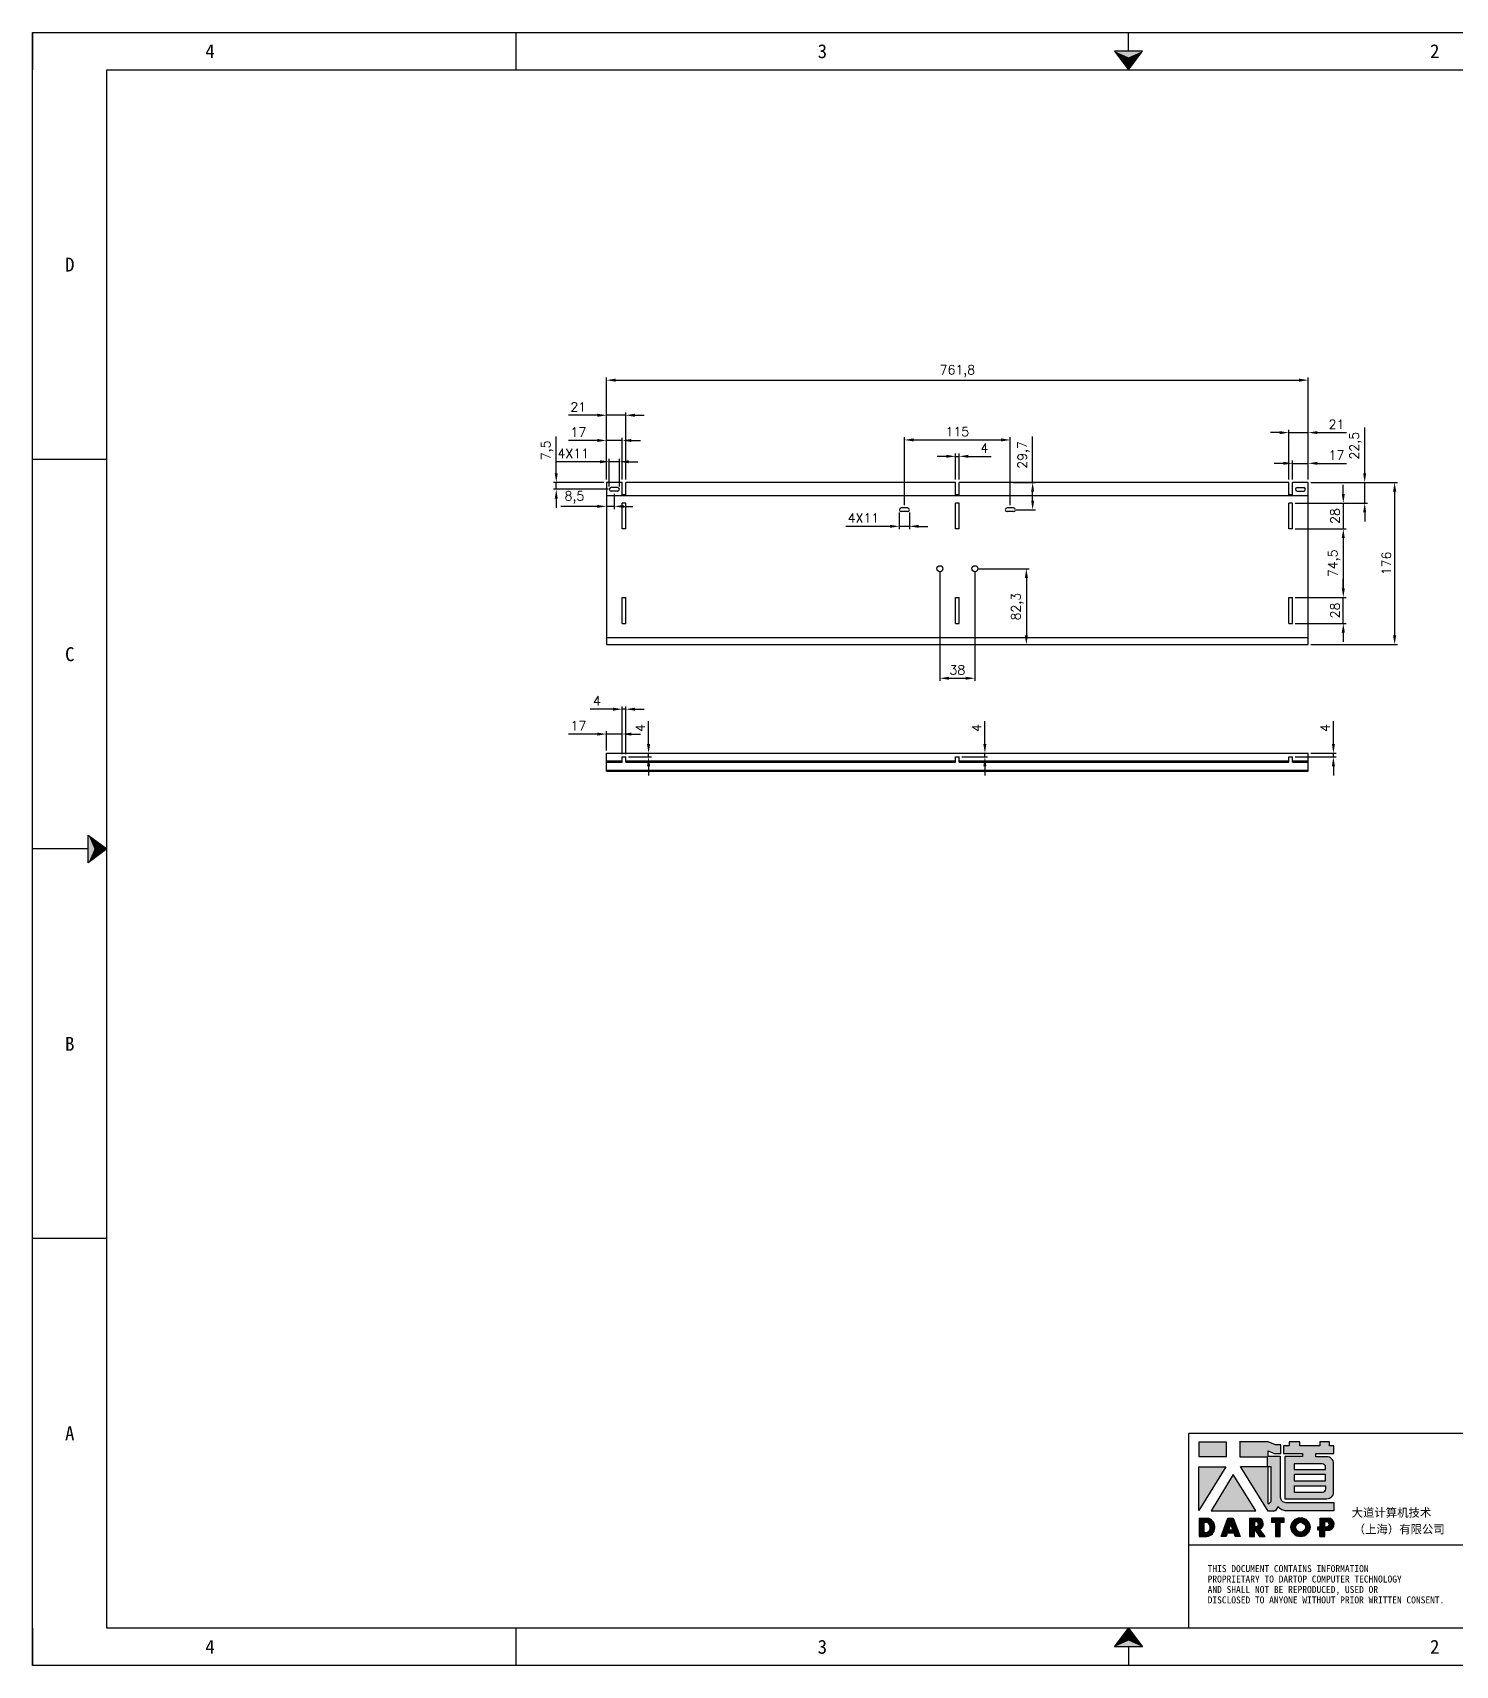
# Model space of a CAD drawing. Header units: millimetres. Extents: x 25928 to 50356, y -44172 to 20163.
# Drawn here: x 30770 to 32315, y 8831 to 10604 of the extents above; entities that cross this region are included whole.
import ezdxf
from ezdxf.enums import TextEntityAlignment as Align

# ---------------------------------------------------------------- set-up
doc = ezdxf.new("R2010")
doc.units = ezdxf.units.MM
doc.linetypes.add('DOT', pattern=[0.25, 0, -0.25])
doc.layers.add('4', color=7, linetype='Continuous')
doc.layers.add('print', color=30, linetype='Continuous')
doc.layers.add('dim', color=2, linetype='Continuous', lineweight=9)
doc.styles.add('Dartop', font='')
doc.styles.add('hzHT', font='simhei.ttf')
doc.styles.get("Standard").update_dxf_attribs({"font": 'txt', "bigfont": 'gbcbig.shx'})
doc.styles.get('Dartop').set_extended_font_data('FangSong_GB2312')
doc.dimstyles.new('2-small', dxfattribs={"dimtxt": 10, "dimasz": 10, "dimexe": 3, "dimexo": 3, "dimgap": 4, "dimtad": 1, "dimtxsty": 'Standard', "dimcen": 5, "dimadec": 0, "dimazin": 0, "dimtfac": 1, "dimtmove": 0, "dimatfit": 3, "dimfxl": 0, "dimarcsym": 0})

# ---------------------------------------------------------------- blocks, each defined once
blk = doc.blocks.new('*U5')
at = {"color": 254, "linetype": 'Continuous', "extrusion": (0, 0, -1)}
for points in [[(-17, 0.333), (-16.812, 0.25), (-17, 0.5)], [(-17, 0.333), (-17, 0.5), (-17.188, 0.25)], [(-17, 0.333), (-17.188, 0.25), (-16.812, 0.25)]]:
    blk.add_solid(points, dxfattribs=at)
blk = doc.blocks.new('*U6')
at = {"color": 254, "linetype": 'Continuous'}
for points in [[(17, 21.667), (17.188, 21.75), (16.812, 21.75)], [(17, 21.667), (16.812, 21.75), (17, 21.5)], [(17, 21.667), (17, 21.5), (17.188, 21.75)]]:
    blk.add_solid(points, dxfattribs=at)
blk = doc.blocks.new('*U3')
at = {"color": 254, "linetype": 'Continuous', "extrusion": (0, 0, -1)}
for points in [[(-0.833, 11), (-0.75, 10.812), (-0.75, 11.188)], [(-0.833, 11), (-0.75, 11.188), (-1, 11)], [(-0.833, 11), (-1, 11), (-0.75, 10.812)]]:
    blk.add_solid(points, dxfattribs=at)
blk = doc.blocks.new('dadao')
for p, q in [((48, 19.2), (44.9, 10.4)), ((44.9, 10.4), (51.2, 10.4)), ((51.2, 10.4), (48, 19.2))]:
    blk.add_line(p, q)
for points in [[(41.8, 121.6), (41.8, 143.7), (-0.4, 143.7), (-0.4, 121.6), (41.8, 121.6)], [(104.8, 122), (104.8, 130.3), (114.1, 126.3), (124.2, 126.3), (124.2, 139.6), (115.9, 139.6), (105.1, 143.9), (61.5, 143.9)], [(61.7, 144), (61.7, 121.3), (103.9, 121.3)], [(113.4, 38.7), (105.1, 38.7), (63, 106.5), (103.9, 106.5), (103.9, 120.9), (103.9, 121.3)], [(109.7, 53.6), (109.7, 106.2), (104.3, 106.2), (104.3, 50.4), (106.6, 50.4)], [(144.6, 94.4), (144.6, 84.8), (192, 84.8), (192, 94.1), (144.9, 94.1)], [(0, 28), (0, 0), (11.8, 0)], [(0.1, 28), (14, 28)], [(76.8, 28.2), (76.8, 0), (84.1, 0), (84.1, 11.1), (91.6, -0.1), (100.3, -0.1), (91.7, 11.1)], [(76.8, 28.2), (90.6, 28.2)], [(120.2, 45), (119.5, 45), (119.5, 44.6)], [(183.7, 0), (183.7, 9.6), (180.6, 9.6), (180.6, 14.9), (183.8, 14.9), (183.8, 28.1), (196.1, 28.1), (196.5, 28.1)], [(7.1, 21.8), (7.1, 6.1), (12, 6.1)], [(7.1, 21.8), (11.4, 21.8)], [(84, 22.7), (84, 15.3), (87.2, 15.3)], [(84, 22.7), (87.3, 22.7)], [(183.7, 0), (190.9, 0), (190.9, 9.6), (198.8, 9.6)], [(194.9, 22.3), (190.8, 22.3), (190.8, 15), (194.4, 15)]]:
    blk.add_lwpolyline(points)
blk.add_lwpolyline([(137.1, 144.2), (137.1, 137.9), (128.3, 137.9), (128.3, 126.5), (157.3, 126.5), (157.3, 121.5), (130.3, 121.5), (130.3, 57.5), (194.4, 57.5, 0.414214), (204.4, 67.5), (204.4, 111.3, 0.414214), (194.4, 121.3), (177.5, 121.3), (177.5, 126.3), (204.7, 126.3), (204.7, 137.7), (198.2, 137.7), (198.2, 143.9), (183.3, 143.9), (183.3, 138), (153, 138), (153, 144.2), (137.1, 144.2)], format="xyb", close=True)
for points in [[(-0.3, 106.2), (40.4, 106.2), (-0.3, 39.7), (-0.3, 106.2)], [(51.7, 94.1), (18.4, 39.3), (86.2, 39.3)], [(43.8, 28.2), (51.8, 28.2), (62.6, -0.1), (55, -0.1), (53.2, 5), (42.9, 5), (41.1, 0), (33.6, 0)], [(110, 28.1), (110, 21.9), (116, 21.9), (116, -0.1), (123.2, -0.1), (123.2, 22), (129.2, 22), (129.2, 28.1), (110, 28.1)]]:
    blk.add_lwpolyline(points, close=True)
for points in [[(104.8, 122), (123.4, 122), (123.4, 60, 0.414214), (131.4, 52), (204.8, 52), (204.8, 39.1), (131.7, 39.1)], [(144.3, 110.8), (144.3, 101.8), (192.3, 101.8), (192.3, 105.5, 0.414214), (187.3, 110.5), (144.3, 110.5)], [(144.6, 77), (144.6, 67.5), (187.6, 67.5, 0.414214), (192.6, 72.5), (192.6, 76.4), (144.6, 76.4)]]:
    blk.add_lwpolyline(points, format="xyb")
for radius in [14.5, 7.44]:
    blk.add_circle((154.2, 14.2), radius)
for centre, radius, start, end in [((99.2, 60.7), 12.6, 305.6399, 325.969), ((9.6, 14.2), 14.4, 278.6604, 72.3203), ((88.6, 19.4), 8.95, 290.6073, 77.2124), ((111.6, 46.7), 8.19, 282.9811, 347.6627), ((136, 61.7), 22.9, 226.7358, 259.3209), ((195.7, 18.6), 9.51, 288.8959, 85.2442), ((8.5, 13.9), 8.49, 294.2143, 69.7177), ((86.4, 19), 3.8, 282.527, 76.7196), ((193.7, 18.7), 3.8, 280.9891, 72.5513)]:
    blk.add_arc(centre, radius, start, end)
blk = doc.blocks.new('*D155')
at = {"layer": 'Defpoints', "color": 0}
for p in [(32154.8, 10226.8), (31393, 10115.8), (32154.8, 10115.8)]:
    blk.add_point(p, dxfattribs=at)
at = {"layer": 'dim', "color": 0, "lineweight": -2}
for p, q in [((31393, 10118.8), (31393, 10229.8)), ((32154.8, 10118.8), (32154.8, 10229.8)), ((31403, 10226.8), (32144.8, 10226.8))]:
    blk.add_line(p, q, dxfattribs=at)
at = {"layer": 'dim', "color": 0}
for points in [[(31403, 10228.5), (31403, 10225.1), (31393, 10226.8)], [(32144.8, 10228.5), (32144.8, 10225.1), (32154.8, 10226.8)]]:
    blk.add_solid(points, dxfattribs=at)
at = {"layer": 'dim', "color": 0, "insert": (31773.9, 10236.6), "char_height": 10, "attachment_point": 5}
blk.add_mtext('761,8', dxfattribs=at)
blk = doc.blocks.new('*D156')
at = {"layer": 'Defpoints', "color": 0}
for p in [(32154.8, 10115.8), (32154.8, 9939.8), (32248.6, 9939.8)]:
    blk.add_point(p, dxfattribs=at)
at = {"layer": 'dim', "color": 0, "lineweight": -2}
for p, q in [((32157.8, 10115.8), (32251.6, 10115.8)), ((32248.6, 10105.8), (32248.6, 9949.8)), ((32157.8, 9939.8), (32251.6, 9939.8))]:
    blk.add_line(p, q, dxfattribs=at)
at = {"layer": 'dim', "color": 0}
for points in [[(32246.9, 10105.8), (32250.3, 10105.8), (32248.6, 10115.8)], [(32246.9, 9949.8), (32250.3, 9949.8), (32248.6, 9939.8)]]:
    blk.add_solid(points, dxfattribs=at)
at = {"layer": 'dim', "color": 0, "insert": (32239.6, 10027.8), "char_height": 10, "attachment_point": 5, "rotation": 90}
blk.add_mtext('176', dxfattribs=at)
blk = doc.blocks.new('*D161')
at = {"layer": 'Defpoints', "color": 0}
for p in [(32154.8, 10136.5), (32137.8, 10115.8), (32154.8, 10115.8)]:
    blk.add_point(p, dxfattribs=at)
at = {"layer": 'dim', "color": 0, "lineweight": -2}
for p, q in [((32127.8, 10136.5), (32117.8, 10136.5)), ((32137.8, 10118.8), (32137.8, 10139.5)), ((32137.8, 10136.5), (32154.8, 10136.5)), ((32154.8, 10118.8), (32154.8, 10139.5)), ((32164.8, 10136.5), (32196.2, 10136.5))]:
    blk.add_line(p, q, dxfattribs=at)
at = {"layer": 'dim', "color": 0}
for points in [[(32127.8, 10138.2), (32127.8, 10134.9), (32137.8, 10136.5)], [(32164.8, 10138.2), (32164.8, 10134.9), (32154.8, 10136.5)]]:
    blk.add_solid(points, dxfattribs=at)
at = {"layer": 'dim', "color": 0, "insert": (32185.5, 10145.5), "char_height": 10, "attachment_point": 5}
blk.add_mtext('17', dxfattribs=at)
blk = doc.blocks.new('*D162')
at = {"layer": 'Defpoints', "color": 0}
for p in [(32154.8, 10169.9), (32133.8, 10115.8), (32154.8, 10115.8)]:
    blk.add_point(p, dxfattribs=at)
at = {"layer": 'dim', "color": 0, "lineweight": -2}
for p, q in [((32123.8, 10169.9), (32113.8, 10169.9)), ((32133.8, 10118.8), (32133.8, 10172.9)), ((32133.8, 10169.9), (32154.8, 10169.9)), ((32154.8, 10118.8), (32154.8, 10172.9)), ((32164.8, 10169.9), (32196.2, 10169.9))]:
    blk.add_line(p, q, dxfattribs=at)
at = {"layer": 'dim', "color": 0}
for points in [[(32123.8, 10171.5), (32123.8, 10168.2), (32133.8, 10169.9)], [(32164.8, 10171.5), (32164.8, 10168.2), (32154.8, 10169.9)]]:
    blk.add_solid(points, dxfattribs=at)
at = {"layer": 'dim', "color": 0, "insert": (32185.5, 10178.9), "char_height": 10, "attachment_point": 5}
blk.add_mtext('21', dxfattribs=at)
blk = doc.blocks.new('*D163')
at = {"layer": 'Defpoints', "color": 0}
for p in [(31775.9, 10144.1), (31771.9, 10115.8), (31775.9, 10115.8)]:
    blk.add_point(p, dxfattribs=at)
at = {"layer": 'dim', "color": 0, "lineweight": -2}
for p, q in [((31761.9, 10144.1), (31751.9, 10144.1)), ((31771.9, 10118.8), (31771.9, 10147.1)), ((31771.9, 10144.1), (31775.9, 10144.1)), ((31775.9, 10118.8), (31775.9, 10147.1)), ((31785.9, 10144.1), (31810.6, 10144.1))]:
    blk.add_line(p, q, dxfattribs=at)
at = {"layer": 'dim', "color": 0}
for points in [[(31761.9, 10145.8), (31761.9, 10142.5), (31771.9, 10144.1)], [(31785.9, 10145.8), (31785.9, 10142.5), (31775.9, 10144.1)]]:
    blk.add_solid(points, dxfattribs=at)
at = {"layer": 'dim', "color": 0, "insert": (31803.3, 10153.1), "char_height": 10, "attachment_point": 5}
blk.add_mtext('4', dxfattribs=at)
blk = doc.blocks.new('*D164')
at = {"layer": 'Defpoints', "color": 0}
for p in [(31393, 10161.3), (31393, 10115.8), (31410, 10115.8)]:
    blk.add_point(p, dxfattribs=at)
at = {"layer": 'dim', "color": 0, "lineweight": -2}
for p, q in [((31383, 10161.3), (31351.7, 10161.3)), ((31393, 10118.8), (31393, 10164.3)), ((31410, 10161.3), (31393, 10161.3)), ((31410, 10118.8), (31410, 10164.3)), ((31420, 10161.3), (31430, 10161.3))]:
    blk.add_line(p, q, dxfattribs=at)
at = {"layer": 'dim', "color": 0}
for points in [[(31383, 10163), (31383, 10159.7), (31393, 10161.3)], [(31420, 10163), (31420, 10159.7), (31410, 10161.3)]]:
    blk.add_solid(points, dxfattribs=at)
at = {"layer": 'dim', "color": 0, "insert": (31362.4, 10170.3), "char_height": 10, "attachment_point": 5}
blk.add_mtext('17', dxfattribs=at)
blk = doc.blocks.new('*D165')
at = {"layer": 'Defpoints', "color": 0}
for p in [(31393, 10188.7), (31393, 10115.8), (31414, 10115.8)]:
    blk.add_point(p, dxfattribs=at)
at = {"layer": 'dim', "color": 0, "lineweight": -2}
for p, q in [((31383, 10188.7), (31351.7, 10188.7)), ((31393, 10118.8), (31393, 10191.7)), ((31414, 10188.7), (31393, 10188.7)), ((31414, 10118.8), (31414, 10191.7)), ((31424, 10188.7), (31434, 10188.7))]:
    blk.add_line(p, q, dxfattribs=at)
at = {"layer": 'dim', "color": 0}
for points in [[(31383, 10190.4), (31383, 10187), (31393, 10188.7)], [(31424, 10190.4), (31424, 10187), (31414, 10188.7)]]:
    blk.add_solid(points, dxfattribs=at)
at = {"layer": 'dim', "color": 0, "insert": (31362.4, 10197.7), "char_height": 10, "attachment_point": 5}
blk.add_mtext('21', dxfattribs=at)
blk = doc.blocks.new('*D166')
at = {"layer": 'Defpoints', "color": 0}
for p in [(31338.5, 10115.8), (31393, 10115.8), (31398, 10108.3)]:
    blk.add_point(p, dxfattribs=at)
at = {"layer": 'dim', "color": 0, "lineweight": -2}
for p, q in [((31338.5, 10125.8), (31338.5, 10165.5)), ((31390, 10115.8), (31335.5, 10115.8)), ((31395, 10108.3), (31335.5, 10108.3)), ((31338.5, 10108.3), (31338.5, 10115.8)), ((31338.5, 10098.3), (31338.5, 10088.3))]:
    blk.add_line(p, q, dxfattribs=at)
at = {"layer": 'dim', "color": 0}
for points in [[(31336.8, 10125.8), (31340.1, 10125.8), (31338.5, 10115.8)], [(31336.8, 10098.3), (31340.1, 10098.3), (31338.5, 10108.3)]]:
    blk.add_solid(points, dxfattribs=at)
at = {"layer": 'dim', "color": 0, "insert": (31328.6, 10150.6), "char_height": 10, "attachment_point": 5, "rotation": 90}
blk.add_mtext('7,5', dxfattribs=at)
blk = doc.blocks.new('*D167')
at = {"layer": 'Defpoints', "color": 0}
for p in [(31401.5, 10106.3), (31393, 10101.1), (31393, 10089.8)]:
    blk.add_point(p, dxfattribs=at)
at = {"layer": 'dim', "color": 0, "lineweight": -2}
for p, q in [((31383, 10089.8), (31343.4, 10089.8)), ((31393, 10098.1), (31393, 10086.8)), ((31401.5, 10089.8), (31393, 10089.8)), ((31401.5, 10103.3), (31401.5, 10086.8)), ((31411.5, 10089.8), (31421.5, 10089.8))]:
    blk.add_line(p, q, dxfattribs=at)
at = {"layer": 'dim', "color": 0}
for points in [[(31383, 10091.4), (31383, 10088.1), (31393, 10089.8)], [(31411.5, 10091.4), (31411.5, 10088.1), (31401.5, 10089.8)]]:
    blk.add_solid(points, dxfattribs=at)
at = {"layer": 'dim', "color": 0, "insert": (31358.2, 10099.6), "char_height": 10, "attachment_point": 5}
blk.add_mtext('8,5', dxfattribs=at)
blk = doc.blocks.new('*D168')
at = {"layer": 'Defpoints', "color": 0}
for p in [(31407, 10138.3), (31396, 10108.3), (31407, 10108.3)]:
    blk.add_point(p, dxfattribs=at)
at = {"layer": 'dim', "color": 0, "lineweight": -2}
for p, q in [((31396, 10111.3), (31396, 10141.3)), ((31407, 10111.3), (31407, 10141.3)), ((31386, 10138.3), (31338, 10138.3)), ((31407, 10138.3), (31396, 10138.3)), ((31417, 10138.3), (31427, 10138.3))]:
    blk.add_line(p, q, dxfattribs=at)
at = {"layer": 'dim', "color": 0}
for points in [[(31386, 10139.9), (31386, 10136.6), (31396, 10138.3)], [(31417, 10139.9), (31417, 10136.6), (31407, 10138.3)]]:
    blk.add_solid(points, dxfattribs=at)
at = {"layer": 'dim', "color": 0, "insert": (31357, 10147.3), "char_height": 10, "attachment_point": 5}
blk.add_mtext('4X11', dxfattribs=at)
blk = doc.blocks.new('*D169')
at = {"layer": 'Defpoints', "color": 0}
for p in [(32154.8, 10115.8), (32216.1, 10115.8), (32137.8, 10093.3)]:
    blk.add_point(p, dxfattribs=at)
at = {"layer": 'dim', "color": 0, "lineweight": -2}
for p, q in [((32216.1, 10125.8), (32216.1, 10175.5)), ((32157.8, 10115.8), (32219.1, 10115.8)), ((32216.1, 10093.3), (32216.1, 10115.8)), ((32140.8, 10093.3), (32219.1, 10093.3)), ((32216.1, 10083.3), (32216.1, 10073.3))]:
    blk.add_line(p, q, dxfattribs=at)
at = {"layer": 'dim', "color": 0}
for points in [[(32214.4, 10125.8), (32217.7, 10125.8), (32216.1, 10115.8)], [(32214.4, 10083.3), (32217.7, 10083.3), (32216.1, 10093.3)]]:
    blk.add_solid(points, dxfattribs=at)
at = {"layer": 'dim', "color": 0, "insert": (32206.2, 10155.6), "char_height": 10, "attachment_point": 5, "rotation": 90}
blk.add_mtext('22,5', dxfattribs=at)
blk = doc.blocks.new('*D170')
at = {"layer": 'Defpoints', "color": 0}
for p in [(32137.8, 10093.3), (32137.8, 10065.3), (32192.9, 10065.3)]:
    blk.add_point(p, dxfattribs=at)
at = {"layer": 'dim', "color": 0, "lineweight": -2}
for p, q in [((32192.9, 10103.3), (32192.9, 10113.3)), ((32140.8, 10093.3), (32195.9, 10093.3)), ((32192.9, 10093.3), (32192.9, 10065.3)), ((32140.8, 10065.3), (32195.9, 10065.3)), ((32192.9, 10055.3), (32192.9, 10045.3))]:
    blk.add_line(p, q, dxfattribs=at)
at = {"layer": 'dim', "color": 0}
for points in [[(32191.2, 10103.3), (32194.5, 10103.3), (32192.9, 10093.3)], [(32191.2, 10055.3), (32194.5, 10055.3), (32192.9, 10065.3)]]:
    blk.add_solid(points, dxfattribs=at)
at = {"layer": 'dim', "color": 0, "insert": (32183.9, 10079.3), "char_height": 10, "attachment_point": 5, "rotation": 90}
blk.add_mtext('28', dxfattribs=at)
blk = doc.blocks.new('*D171')
at = {"layer": 'Defpoints', "color": 0}
for p in [(32137.8, 10065.3), (32137.8, 9990.8), (32192.9, 9990.8)]:
    blk.add_point(p, dxfattribs=at)
at = {"layer": 'dim', "color": 0, "lineweight": -2}
for p, q in [((32140.8, 10065.3), (32195.9, 10065.3)), ((32192.9, 10055.3), (32192.9, 10000.8)), ((32140.8, 9990.8), (32195.9, 9990.8))]:
    blk.add_line(p, q, dxfattribs=at)
at = {"layer": 'dim', "color": 0}
for points in [[(32191.2, 10055.3), (32194.5, 10055.3), (32192.9, 10065.3)], [(32191.2, 10000.8), (32194.5, 10000.8), (32192.9, 9990.8)]]:
    blk.add_solid(points, dxfattribs=at)
at = {"layer": 'dim', "color": 0, "insert": (32183, 10028), "char_height": 10, "attachment_point": 5, "rotation": 90}
blk.add_mtext('74,5', dxfattribs=at)
blk = doc.blocks.new('*D172')
at = {"layer": 'Defpoints', "color": 0}
for p in [(32137.8, 9990.8), (32192.9, 9990.8), (32137.8, 9962.8)]:
    blk.add_point(p, dxfattribs=at)
at = {"layer": 'dim', "color": 0, "lineweight": -2}
for p, q in [((32192.9, 10000.8), (32192.9, 10010.8)), ((32140.8, 9990.8), (32195.9, 9990.8)), ((32192.9, 9962.8), (32192.9, 9990.8)), ((32140.8, 9962.8), (32195.9, 9962.8)), ((32192.9, 9952.8), (32192.9, 9942.8))]:
    blk.add_line(p, q, dxfattribs=at)
at = {"layer": 'dim', "color": 0}
for points in [[(32191.2, 10000.8), (32194.5, 10000.8), (32192.9, 9990.8)], [(32191.2, 9952.8), (32194.5, 9952.8), (32192.9, 9962.8)]]:
    blk.add_solid(points, dxfattribs=at)
at = {"layer": 'dim', "color": 0, "insert": (32183.9, 9976.8), "char_height": 10, "attachment_point": 5, "rotation": 90}
blk.add_mtext('28', dxfattribs=at)
blk = doc.blocks.new('*D173')
at = {"layer": 'Defpoints', "color": 0}
for p in [(31831.4, 10161.9), (31716.4, 10088.1), (31831.4, 10088.1)]:
    blk.add_point(p, dxfattribs=at)
at = {"layer": 'dim', "color": 0, "lineweight": -2}
for p, q in [((31716.4, 10091.1), (31716.4, 10164.9)), ((31726.4, 10161.9), (31821.4, 10161.9)), ((31831.4, 10091.1), (31831.4, 10164.9))]:
    blk.add_line(p, q, dxfattribs=at)
at = {"layer": 'dim', "color": 0}
for points in [[(31726.4, 10163.6), (31726.4, 10160.3), (31716.4, 10161.9)], [(31821.4, 10163.6), (31821.4, 10160.3), (31831.4, 10161.9)]]:
    blk.add_solid(points, dxfattribs=at)
at = {"layer": 'dim', "color": 0, "insert": (31773.9, 10170.9), "char_height": 10, "attachment_point": 5}
blk.add_mtext('115', dxfattribs=at)
blk = doc.blocks.new('*D174')
at = {"layer": 'Defpoints', "color": 0}
for p in [(31831.4, 10115.8), (31834.9, 10086.1), (31855.6, 10086.1)]:
    blk.add_point(p, dxfattribs=at)
at = {"layer": 'dim', "color": 0, "lineweight": -2}
for p, q in [((31855.6, 10115.8), (31855.6, 10165.5)), ((31834.4, 10115.8), (31858.6, 10115.8)), ((31855.6, 10096.1), (31855.6, 10105.8)), ((31837.9, 10086.1), (31858.6, 10086.1))]:
    blk.add_line(p, q, dxfattribs=at)
at = {"layer": 'dim', "color": 0}
for points in [[(31854, 10105.8), (31857.3, 10105.8), (31855.6, 10115.8)], [(31854, 10096.1), (31857.3, 10096.1), (31855.6, 10086.1)]]:
    blk.add_solid(points, dxfattribs=at)
at = {"layer": 'dim', "color": 0, "insert": (31845.8, 10145.6), "char_height": 10, "attachment_point": 5, "rotation": 90}
blk.add_mtext('29,7', dxfattribs=at)
blk = doc.blocks.new('*D175')
at = {"layer": 'Defpoints', "color": 0}
for p in [(31710.9, 10086.1), (31721.9, 10086.1), (31710.9, 10068.1)]:
    blk.add_point(p, dxfattribs=at)
at = {"layer": 'dim', "color": 0, "lineweight": -2}
for p, q in [((31710.9, 10083.1), (31710.9, 10065.1)), ((31721.9, 10083.1), (31721.9, 10065.1)), ((31700.9, 10068.1), (31652.9, 10068.1)), ((31721.9, 10068.1), (31710.9, 10068.1)), ((31731.9, 10068.1), (31741.9, 10068.1))]:
    blk.add_line(p, q, dxfattribs=at)
at = {"layer": 'dim', "color": 0}
for points in [[(31700.9, 10069.8), (31700.9, 10066.5), (31710.9, 10068.1)], [(31731.9, 10069.8), (31731.9, 10066.5), (31721.9, 10068.1)]]:
    blk.add_solid(points, dxfattribs=at)
at = {"layer": 'dim', "color": 0, "insert": (31671.9, 10077.1), "char_height": 10, "attachment_point": 5}
blk.add_mtext('4X11', dxfattribs=at)
blk = doc.blocks.new('*D176')
at = {"layer": 'Defpoints', "color": 0}
for p in [(31754.9, 10022.1), (31792.9, 10022.1), (31792.9, 9903.2)]:
    blk.add_point(p, dxfattribs=at)
at = {"layer": 'dim', "color": 0, "lineweight": -2}
for p, q in [((31754.9, 10019.1), (31754.9, 9900.2)), ((31792.9, 10019.1), (31792.9, 9900.2)), ((31764.9, 9903.2), (31782.9, 9903.2))]:
    blk.add_line(p, q, dxfattribs=at)
at = {"layer": 'dim', "color": 0}
for points in [[(31764.9, 9904.8), (31764.9, 9901.5), (31754.9, 9903.2)], [(31782.9, 9904.8), (31782.9, 9901.5), (31792.9, 9903.2)]]:
    blk.add_solid(points, dxfattribs=at)
at = {"layer": 'dim', "color": 0, "insert": (31773.9, 9912.2), "char_height": 10, "attachment_point": 5}
blk.add_mtext('38', dxfattribs=at)
blk = doc.blocks.new('*D177')
at = {"layer": 'Defpoints', "color": 0}
for p in [(31792.9, 10022.1), (31792.9, 9939.8), (31848.8, 9939.8)]:
    blk.add_point(p, dxfattribs=at)
at = {"layer": 'dim', "color": 0, "lineweight": -2}
for p, q in [((31795.9, 10022.1), (31851.8, 10022.1)), ((31848.8, 10012.1), (31848.8, 9949.8)), ((31795.9, 9939.8), (31851.8, 9939.8))]:
    blk.add_line(p, q, dxfattribs=at)
at = {"layer": 'dim', "color": 0}
for points in [[(31847.1, 10012.1), (31850.5, 10012.1), (31848.8, 10022.1)], [(31847.1, 9949.8), (31850.5, 9949.8), (31848.8, 9939.8)]]:
    blk.add_solid(points, dxfattribs=at)
at = {"layer": 'dim', "color": 0, "insert": (31839, 9980.9), "char_height": 10, "attachment_point": 5, "rotation": 90}
blk.add_mtext('82,3', dxfattribs=at)
blk = doc.blocks.new('*D178')
at = {"layer": 'Defpoints', "color": 0}
for p in [(32154.8, 9821.7), (32182.1, 9821.7), (32137.8, 9817.7)]:
    blk.add_point(p, dxfattribs=at)
at = {"layer": 'dim', "color": 0, "lineweight": -2}
for p, q in [((32182.1, 9831.7), (32182.1, 9856.4)), ((32157.8, 9821.7), (32185.1, 9821.7)), ((32182.1, 9817.7), (32182.1, 9821.7)), ((32140.8, 9817.7), (32185.1, 9817.7)), ((32182.1, 9807.7), (32182.1, 9797.7))]:
    blk.add_line(p, q, dxfattribs=at)
at = {"layer": 'dim', "color": 0}
for points in [[(32180.5, 9831.7), (32183.8, 9831.7), (32182.1, 9821.7)], [(32180.5, 9807.7), (32183.8, 9807.7), (32182.1, 9817.7)]]:
    blk.add_solid(points, dxfattribs=at)
at = {"layer": 'dim', "color": 0, "insert": (32173.1, 9849.1), "char_height": 10, "attachment_point": 5, "rotation": 90}
blk.add_mtext('4', dxfattribs=at)
blk = doc.blocks.new('*D179')
at = {"layer": 'Defpoints', "color": 0}
for p in [(31803.8, 9821.7), (31803.8, 9821.7), (31775.9, 9817.7)]:
    blk.add_point(p, dxfattribs=at)
at = {"layer": 'dim', "color": 0, "lineweight": -2}
for p, q in [((31803.8, 9831.7), (31803.8, 9856.4)), ((31803.8, 9817.7), (31803.8, 9821.7)), ((31778.9, 9817.7), (31806.8, 9817.7)), ((31803.8, 9807.7), (31803.8, 9797.7))]:
    blk.add_line(p, q, dxfattribs=at)
at = {"layer": 'dim', "color": 0}
for points in [[(31802.1, 9831.7), (31805.4, 9831.7), (31803.8, 9821.7)], [(31802.1, 9807.7), (31805.4, 9807.7), (31803.8, 9817.7)]]:
    blk.add_solid(points, dxfattribs=at)
at = {"layer": 'dim', "color": 0, "insert": (31794.8, 9849.1), "char_height": 10, "attachment_point": 5, "rotation": 90}
blk.add_mtext('4', dxfattribs=at)
blk = doc.blocks.new('*D180')
at = {"layer": 'Defpoints', "color": 0}
for p in [(31393, 9821.7), (31438.7, 9821.7), (31414, 9817.7)]:
    blk.add_point(p, dxfattribs=at)
at = {"layer": 'dim', "color": 0, "lineweight": -2}
for p, q in [((31438.7, 9831.7), (31438.7, 9856.4)), ((31396, 9821.7), (31441.7, 9821.7)), ((31438.7, 9817.7), (31438.7, 9821.7)), ((31417, 9817.7), (31441.7, 9817.7)), ((31438.7, 9807.7), (31438.7, 9797.7))]:
    blk.add_line(p, q, dxfattribs=at)
at = {"layer": 'dim', "color": 0}
for points in [[(31437, 9831.7), (31440.4, 9831.7), (31438.7, 9821.7)], [(31437, 9807.7), (31440.4, 9807.7), (31438.7, 9817.7)]]:
    blk.add_solid(points, dxfattribs=at)
at = {"layer": 'dim', "color": 0, "insert": (31429.7, 9849.1), "char_height": 10, "attachment_point": 5, "rotation": 90}
blk.add_mtext('4', dxfattribs=at)
blk = doc.blocks.new('*D181')
at = {"layer": 'Defpoints', "color": 0}
for p in [(31393, 9842.6), (31393, 9821.7), (31410, 9817.7)]:
    blk.add_point(p, dxfattribs=at)
at = {"layer": 'dim', "color": 0, "lineweight": -2}
for p, q in [((31383, 9842.6), (31351.7, 9842.6)), ((31393, 9824.7), (31393, 9845.6)), ((31410, 9842.6), (31393, 9842.6)), ((31410, 9820.7), (31410, 9845.6)), ((31420, 9842.6), (31430, 9842.6))]:
    blk.add_line(p, q, dxfattribs=at)
at = {"layer": 'dim', "color": 0}
for points in [[(31383, 9844.2), (31383, 9840.9), (31393, 9842.6)], [(31420, 9844.2), (31420, 9840.9), (31410, 9842.6)]]:
    blk.add_solid(points, dxfattribs=at)
at = {"layer": 'dim', "color": 0, "insert": (31362.4, 9851.6), "char_height": 10, "attachment_point": 5}
blk.add_mtext('17', dxfattribs=at)
blk = doc.blocks.new('*D182')
at = {"layer": 'Defpoints', "color": 0}
for p in [(31410, 9869.6), (31410, 9817.7), (31414, 9817.7)]:
    blk.add_point(p, dxfattribs=at)
at = {"layer": 'dim', "color": 0, "lineweight": -2}
for p, q in [((31400, 9869.6), (31375.4, 9869.6)), ((31410, 9820.7), (31410, 9872.6)), ((31414, 9869.6), (31410, 9869.6)), ((31414, 9820.7), (31414, 9872.6)), ((31424, 9869.6), (31434, 9869.6))]:
    blk.add_line(p, q, dxfattribs=at)
at = {"layer": 'dim', "color": 0}
for points in [[(31400, 9871.2), (31400, 9867.9), (31410, 9869.6)], [(31424, 9871.2), (31424, 9867.9), (31414, 9869.6)]]:
    blk.add_solid(points, dxfattribs=at)
at = {"layer": 'dim', "color": 0, "insert": (31382.7, 9878.6), "char_height": 10, "attachment_point": 5}
blk.add_mtext('4', dxfattribs=at)

msp = doc.modelspace()

# ---------------------------------------------------------------- hatches: boundary and pattern name
for points in [[(32066.162, 9073.894), (32036.027, 9073.894), (32036.027, 9058.149), (32066.162, 9058.149)], [(32065.192, 9047.133), (32036.108, 9047.133), (32036.108, 8999.647)], [(32073.254, 9038.516), (32049.479, 8999.331), (32097.891, 8999.331)], [(32128.63, 8991.313), (32114.872, 8991.313), (32114.872, 8986.948), (32119.165, 8986.948), (32119.165, 8971.219), (32124.304, 8971.219), (32124.304, 8986.959), (32128.63, 8986.959)]]:
    msp.add_hatch(color=0).paths.add_polyline_path(points)
h = msp.add_hatch(color=0)
h.paths.add_polyline_path([(32111.196, 9064.325), (32117.847, 9061.452), (32125.037, 9061.452), (32125.037, 9070.969), (32119.105, 9070.969), (32111.376, 9074.021), (32080.401, 9074.021), (32080.401, 9057.926), (32110.539, 9057.926), (32110.539, 9057.601), (32110.539, 9047.314), (32081.314, 9047.314), (32111.374, 8998.938), (32117.326, 8998.938, 0.27937482), (32121.671, 9003.163), (32121.671, 9003.386), (32122.196, 9003.386, 0.14314537), (32130.391, 8999.216), (32182.625, 8999.216), (32182.625, 9008.39), (32130.169, 9008.39, -0.41421356), (32124.455, 9014.104), (32124.455, 9058.435), (32111.196, 9058.435)])
h.paths.add_polyline_path([(32110.843, 9047.108), (32114.672, 9047.107), (32114.672, 9009.561, -0.08893574), (32112.453, 9007.278), (32110.829, 9007.278)], flags=16)
h = msp.add_hatch(color=0)
h.paths.add_polyline_path([(32182.535, 9069.636), (32177.888, 9069.636), (32177.888, 9074.057), (32167.265, 9074.057), (32167.265, 9069.857), (32145.577, 9069.857), (32145.577, 9074.278), (32134.219, 9074.278), (32134.219, 9069.775), (32127.943, 9069.775), (32127.943, 9061.625), (32148.654, 9061.625), (32148.654, 9058.02), (32129.355, 9058.02), (32129.355, 9012.381), (32175.171, 9012.381, 0.41421356), (32182.313, 9019.523), (32182.313, 9050.778, 0.41421356), (32175.171, 9057.92), (32163.06, 9057.92), (32163.06, 9061.457), (32182.535, 9061.457)])
h.paths.add_polyline_path([(32170.112, 9050.182, -0.41421356), (32173.683, 9046.611), (32173.683, 9043.993), (32139.38, 9043.993), (32139.38, 9050.182)], flags=16)
h.paths.add_polyline_path([(32173.461, 9038.466), (32173.461, 9031.834), (32139.602, 9031.834), (32139.602, 9038.466)], flags=16)
h.paths.add_polyline_path([(32173.904, 9025.865), (32173.904, 9023.026, -0.41421356), (32170.333, 9019.455), (32139.602, 9019.455), (32139.602, 9025.865)], flags=16)
h = msp.add_hatch(color=0)
h.paths.add_polyline_path([(32046.299, 8991.241), (32036.322, 8991.241), (32036.322, 8971.279), (32044.725, 8971.279, 0.79301591)])
h.paths.add_polyline_path([(32044.873, 8975.65), (32041.384, 8975.65), (32041.384, 8986.87), (32044.488, 8986.87, -0.67136089)], flags=16)
h = msp.add_hatch(color=0)
h.paths.add_polyline_path([(32073.329, 8991.406), (32067.635, 8991.406), (32060.312, 8971.257), (32065.706, 8971.257), (32066.975, 8974.828), (32074.282, 8974.828), (32075.579, 8971.214), (32081.016, 8971.214)])
h.paths.add_polyline_path([(32072.886, 8978.677), (32068.359, 8978.677), (32070.581, 8985.008)], flags=16)
h = msp.add_hatch(color=0)
h.paths.add_polyline_path([(32101.007, 8991.392), (32091.194, 8991.392), (32091.194, 8971.246), (32096.38, 8971.246), (32096.38, 8979.233), (32101.71, 8971.174), (32107.976, 8971.174), (32101.842, 8979.182, 0.74405494)])
h.paths.add_polyline_path([(32096.332, 8982.214), (32096.332, 8987.505), (32098.65, 8987.505, -0.79680897), (32098.615, 8982.214)], flags=16)
h = msp.add_hatch(color=0)
h.paths.add_polyline_path([(32136.11, 8981.391, 1), (32156.796, 8981.391, 1)])
h.paths.add_polyline_path([(32151.766, 8981.391, -1), (32141.139, 8981.391, -1)], flags=16)
h = msp.add_hatch(color=0)
h.paths.add_polyline_path([(32176.637, 8991.344), (32176.34, 8991.344), (32167.592, 8991.344), (32167.592, 8981.942), (32165.271, 8981.942), (32165.271, 8978.126), (32167.554, 8978.126), (32167.554, 8971.281), (32172.661, 8971.281), (32172.661, 8978.152), (32178.273, 8978.152, 0.81230381)])
h.paths.add_polyline_path([(32172.586, 8981.968), (32172.586, 8987.227), (32175.492, 8987.227, -0.77821343), (32175.195, 8981.968)], flags=16)

# ---------------------------------------------------------------- linework, layer by layer
at = {"color": 0, "linetype": 'DOT'}
for p, q in [((30770.065, 10604.124), (33289.238, 10604.124)), ((30770.065, 8871.737), (30770.065, 10563.836)), ((33289.238, 8831.449), (30770.065, 8831.449))]:
    msp.add_line(p, q, dxfattribs=at)
at = {"color": 0}
for p, q in [((30770.065, 10604.124), (30770.065, 10563.836)), ((31294.979, 10563.836), (31294.979, 10604.124)), ((31959.732, 10583.98), (31959.732, 10604.124)), ((30850.641, 8871.737), (30850.641, 10563.836)), ((30850.641, 10563.836), (33248.95, 10563.836)), ((30850.641, 10140.811), (30770.065, 10140.811)), ((30830.497, 9717.787), (30770.065, 9717.787)), ((30850.641, 9294.762), (30770.065, 9294.762)), ((33248.95, 9083.25), (32025.2, 9083.25)), ((32025.2, 8871.737), (32025.2, 9083.25)), ((32025.2, 8962.386), (32327.36, 8962.386)), ((30770.065, 8871.737), (30770.065, 8831.449)), ((33248.95, 8871.737), (30850.641, 8871.737)), ((31294.979, 8831.449), (31294.979, 8871.737)), ((31959.732, 8851.593), (31959.732, 8831.449))]:
    msp.add_line(p, q, dxfattribs=at)
for p, q in [((31393.049, 10115.792), (31393.049, 9939.792)), ((31410.049, 10115.792), (31393.049, 10115.792)), ((31405.049, 10110.292), (31398.049, 10110.292)), ((31405.049, 10106.292), (31398.049, 10106.292)), ((31410.049, 10101.092), (31410.049, 10115.792)), ((31771.949, 10115.792), (31414.049, 10115.792)), ((31414.049, 10101.092), (31414.049, 10115.792)), ((31771.949, 10101.092), (31771.949, 10115.792)), ((32133.849, 10115.792), (31775.949, 10115.792)), ((31775.949, 10101.092), (31775.949, 10115.792)), ((32133.849, 10101.092), (32133.849, 10115.792)), ((32154.849, 10115.792), (32137.849, 10115.792)), ((32137.849, 10101.092), (32137.849, 10115.792)), ((32142.849, 10110.292), (32149.849, 10110.292)), ((32142.849, 10106.292), (32149.849, 10106.292)), ((32154.849, 9939.792), (32154.849, 10115.792)), ((32154.849, 10101.092), (31393.049, 10101.092)), ((31414.049, 10102.292), (31410.049, 10102.292)), ((31414.049, 10093.292), (31410.049, 10093.292)), ((31410.049, 10065.292), (31410.049, 10093.292)), ((31414.049, 10065.292), (31414.049, 10093.292)), ((31719.949, 10088.092), (31712.949, 10088.092)), ((31775.949, 10102.292), (31771.949, 10102.292)), ((31775.949, 10093.292), (31771.949, 10093.292)), ((31771.949, 10065.292), (31771.949, 10093.292)), ((31775.949, 10065.292), (31775.949, 10093.292)), ((31834.949, 10088.092), (31827.949, 10088.092)), ((32137.849, 10102.292), (32133.849, 10102.292)), ((32137.849, 10093.292), (32133.849, 10093.292)), ((32133.849, 10065.292), (32133.849, 10093.292)), ((32137.849, 10065.292), (32137.849, 10093.292)), ((31719.949, 10084.092), (31712.949, 10084.092)), ((31834.949, 10084.092), (31827.949, 10084.092)), ((31414.049, 10065.292), (31410.049, 10065.292)), ((31775.949, 10065.292), (31771.949, 10065.292)), ((32137.849, 10065.292), (32133.849, 10065.292)), ((31410.049, 9990.792), (31414.049, 9990.792)), ((31410.049, 9962.792), (31410.049, 9990.792)), ((31414.049, 9962.792), (31414.049, 9990.792)), ((31771.949, 9990.792), (31775.949, 9990.792)), ((31771.949, 9962.792), (31771.949, 9990.792)), ((31775.949, 9962.792), (31775.949, 9990.792)), ((32133.849, 9990.792), (32137.849, 9990.792)), ((32133.849, 9962.792), (32133.849, 9990.792)), ((32137.849, 9962.792), (32137.849, 9990.792)), ((31410.049, 9962.792), (31414.049, 9962.792)), ((31771.949, 9962.792), (31775.949, 9962.792)), ((32133.849, 9962.792), (32137.849, 9962.792)), ((31393.049, 9947.292), (32154.849, 9947.292)), ((31393.049, 9939.792), (32154.849, 9939.792)), ((31393.049, 9821.724), (32154.849, 9821.724)), ((31393.049, 9802.224), (31393.049, 9821.724)), ((32154.849, 9802.224), (32154.849, 9821.724)), ((31393.049, 9813.424), (31410.049, 9813.424)), ((31393.049, 9812.224), (31410.049, 9812.224)), ((31393.049, 9803.424), (32154.849, 9803.424)), ((31410.049, 9812.224), (31410.049, 9817.724)), ((31410.049, 9817.724), (31414.049, 9817.724)), ((31414.049, 9812.224), (31414.049, 9817.724)), ((31414.049, 9813.424), (31771.949, 9813.424)), ((31414.049, 9812.224), (31771.949, 9812.224)), ((31771.949, 9812.224), (31771.949, 9817.724)), ((31771.949, 9817.724), (31775.949, 9817.724)), ((31775.949, 9812.224), (31775.949, 9817.724)), ((31775.949, 9813.424), (32133.849, 9813.424)), ((31775.949, 9812.224), (32133.849, 9812.224)), ((32133.849, 9812.224), (32133.849, 9817.724)), ((32133.849, 9817.724), (32137.849, 9817.724)), ((32137.849, 9812.224), (32137.849, 9817.724)), ((32137.849, 9813.424), (32154.849, 9813.424)), ((32137.849, 9812.224), (32154.849, 9812.224)), ((31393.049, 9802.224), (32154.849, 9802.224))]:
    msp.add_line(p, q)
for points in [[(31959.732, 10563.836), (31974.84, 10583.98), (31944.624, 10583.98), (31959.732, 10563.836)], [(30850.641, 9717.787), (30830.497, 9702.679), (30830.497, 9732.895), (30850.641, 9717.787)], [(31959.732, 8871.737), (31974.84, 8851.593), (31944.624, 8851.593), (31959.732, 8871.737)]]:
    msp.add_lwpolyline(points, close=True, dxfattribs=at)
for centre in [(31754.949, 10022.092), (31792.949, 10022.092)]:
    msp.add_circle(centre, 3.25)
for centre, start, end in [((31398.049, 10108.292), 90, 270), ((31405.049, 10108.292), 270, 90), ((32142.849, 10108.292), 90, 270), ((32149.849, 10108.292), 270, 90), ((31712.949, 10086.092), 90, 270), ((31719.949, 10086.092), 270, 90), ((31827.949, 10086.092), 90, 270), ((31834.949, 10086.092), 270, 90)]:
    msp.add_arc(centre, 2, start, end)
at = {"layer": 'print'}
msp.add_lwpolyline([(30770.065, 10604.124), (33329.526, 10604.124), (33329.526, 8831.449), (30770.065, 8831.449)], close=True, dxfattribs=at)

# ---------------------------------------------------------------- block references
at = {"color": 0, "linetype": 'Continuous', "xscale": 80.57610619627711, "yscale": 80.57610619687368, "zscale": 80.57610619687446}
for name, p in [('*U6', (30589.938, 8831.449)), ('*U3', (30770.065, 8831.449)), ('*U5', (30589.938, 8831.449))]:
    msp.add_blockref(name, p, dxfattribs=at)
at = {"color": 0, "xscale": 0.7141973048657924, "yscale": 0.7141973049202118, "zscale": 0.7141973049268417}
msp.add_blockref('dadao', (32036.322, 8971.279), dxfattribs=at)

# ---------------------------------------------------------------- texts
at = {"color": 0, "style": 'Dartop'}
for s, p in [('4', (30962.603, 10583.98)), ('3', (31627.356, 10583.98)), ('2', (32292.108, 10583.98)), ('D', (30810.353, 10352.323)), ('C', (30810.353, 9929.299)), ('B', (30810.353, 9506.274)), ('A', (30810.353, 9083.25)), ('4', (30962.603, 8851.593)), ('3', (31627.356, 8851.593)), ('2', (32292.108, 8851.593))]:
    msp.add_text(s, height=15.108, dxfattribs=at).set_placement(p, align=Align.MIDDLE_CENTER)
at = {"color": 0, "style": 'hzHT'}
for s, p in [('THIS DOCUMENT CONTAINS INFORMATION', (32045.594, 8932.699)), ('AND SHALL NOT BE REPRODUCED, USED OR', (32045.594, 8910.037)), ('PROPRIETARY TO DARTOP COMPUTER TECHNOLOGY', (32045.594, 8921.368)), ('DISCLOSED TO ANYONE WITHOUT PRIOR WRITTEN CONSENT.', (32045.594, 8898.706))]:
    msp.add_text(s, height=7.55401, dxfattribs=at).set_placement(p)
at = {"layer": '4', "color": 0, "style": 'hzHT'}
for s, p in [('大道计算机技术', (32201.832, 8992.699)), ('（上海）有限公司', (32204.113, 8974.632))]:
    msp.add_text(s, height=9.0648, dxfattribs=at).set_placement(p)

# ---------------------------------------------------------------- dimensions: what is measured, and where the dimension line sits
at = {"layer": 'dim'}
for base, p1, p2, picture, middle in [((32154.849, 10226.784), (31393.049, 10115.792), (32154.849, 10115.792), '*D155', (31773.949, 10236.618)), ((31393.049, 10188.694), (31414.049, 10115.792), (31393.049, 10115.792), '*D165', (31362.382, 10197.694)), ((31393.049, 10161.321), (31410.049, 10115.792), (31393.049, 10115.792), '*D164', (31362.382, 10170.321)), ((31831.449, 10161.922), (31716.449, 10088.092), (31831.449, 10088.092), '*D173', (31773.949, 10170.922)), ((32154.849, 10169.861), (32133.849, 10115.792), (32154.849, 10115.792), '*D162', (32185.516, 10178.861)), ((31775.949, 10144.124), (31771.949, 10115.792), (31775.949, 10115.792), '*D163', (31803.282, 10153.124)), ((32154.849, 10136.538), (32137.849, 10115.792), (32154.849, 10115.792), '*D161', (32185.516, 10145.538)), ((31393.049, 10089.778), (31401.549, 10106.292), (31393.049, 10101.092), '*D167', (31358.216, 10099.611)), ((31792.949, 9903.155), (31754.949, 10022.092), (31792.949, 10022.092), '*D176', (31773.949, 9912.155)), ((31410.049, 9869.576), (31414.049, 9817.724), (31410.049, 9817.724), '*D182', (31382.716, 9878.576)), ((31393.049, 9842.568), (31410.049, 9817.724), (31393.049, 9821.724), '*D181', (31362.382, 9851.568))]:
    dim = msp.add_linear_dim(base=base, p1=p1, p2=p2, dimstyle='2-small', override={"dimpost": '\\X'}, dxfattribs=at)
    dim.commit()
    dim.dimension.update_dxf_attribs({"geometry": picture, "text_midpoint": middle})
for base, p1, p2, picture, middle in [((32216.06, 10115.792), (32137.849, 10093.292), (32154.849, 10115.792), '*D169', (32206.226, 10155.625)), ((31338.457, 10115.792), (31398.049, 10108.292), (31393.049, 10115.792), '*D166', (31328.624, 10150.625)), ((32192.858, 10065.292), (32137.849, 10093.292), (32137.849, 10065.292), '*D170', (32183.858, 10079.292)), ((32192.858, 9990.792), (32137.849, 10065.292), (32137.849, 9990.792), '*D171', (32183.025, 10028.042)), ((31848.81, 9939.792), (31792.949, 10022.092), (31792.949, 9939.792), '*D177', (31838.976, 9980.942)), ((32192.858, 9990.792), (32137.849, 9962.792), (32137.849, 9990.792), '*D172', (32183.858, 9976.792)), ((31438.691, 9821.724), (31414.049, 9817.724), (31393.049, 9821.724), '*D180', (31429.691, 9849.057)), ((31803.77, 9821.724), (31775.949, 9817.724), (31803.77, 9821.724), '*D179', (31794.77, 9849.057)), ((32182.133, 9821.724), (32137.849, 9817.724), (32154.849, 9821.724), '*D178', (32173.133, 9849.057))]:
    dim = msp.add_linear_dim(base=base, p1=p1, p2=p2, angle=90, dimstyle='2-small', override={"dimpost": '\\X'}, dxfattribs=at)
    dim.commit()
    dim.dimension.update_dxf_attribs({"geometry": picture, "text_midpoint": middle})
for base, p1, p2, picture, middle in [((31855.628, 10086.092), (31831.449, 10115.792), (31834.949, 10086.092), '*D174', (31855.628, 10145.625)), ((32248.603, 9939.792), (32154.849, 10115.792), (32154.849, 9939.792), '*D156', (32248.603, 10027.792))]:
    dim = msp.add_linear_dim(base=base, p1=p1, p2=p2, angle=90, dimstyle='2-small', override={"dimpost": '\\X'}, dxfattribs=at)
    dim.commit()
    dim.dimension.update_dxf_attribs({"geometry": picture, "text_midpoint": middle, "dimtype": 160})
dim = msp.add_linear_dim(base=(31407.049, 10138.256), p1=(31396.049, 10108.292), p2=(31407.049, 10108.292), text='4X<>', dimstyle='2-small', override={"dimpost": '\\X'}, dxfattribs=at)
dim.commit()
dim.dimension.update_dxf_attribs({"geometry": '*D168', "text_midpoint": (31357.049, 10138.256), "dimtype": 160})
dim = msp.add_linear_dim(base=(31710.949, 10068.144), p1=(31721.949, 10086.092), p2=(31710.949, 10086.092), text='4X<>', dimstyle='2-small', override={"dimpost": '\\X'}, dxfattribs=at)
dim.commit()
dim.dimension.update_dxf_attribs({"geometry": '*D175', "text_midpoint": (31671.949, 10077.144)})

doc.saveas('drawing.dxf')
